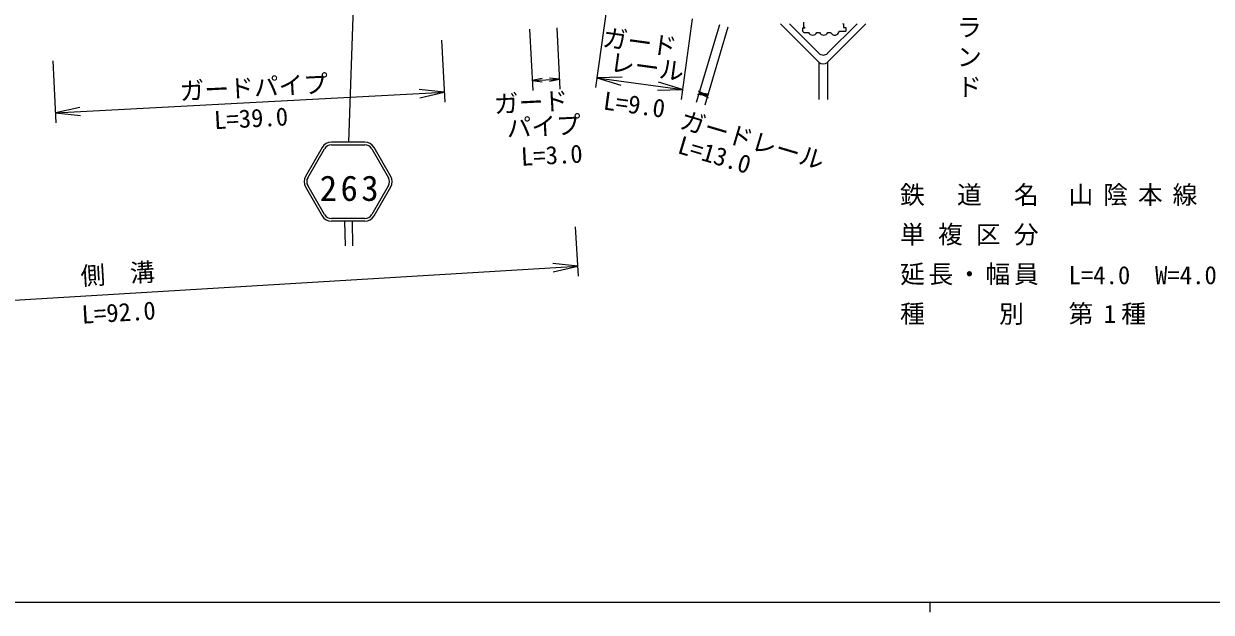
# Model space of a CAD drawing. Units: millimetres, scale not verified. Extents: x 40000 to 680000, y 20000 to 380000.
# Drawn here: x 176589 to 296402, y 204000 to 263353 of the extents above; entities that cross this region are included whole.
import ezdxf
from ezdxf.enums import TextEntityAlignment as Align

# ---------------------------------------------------------------- set-up
doc = ezdxf.new("R2010")
doc.units = ezdxf.units.MM
doc.header["$LTSCALE"] = 1000
for name, color, linetype, lineweight in [('M-BGD', 7, 'Continuous', 13), ('M-STR-HTXT', 7, 'Continuous', 13), ('M-STR-STRC', 7, 'Continuous', 13), ('M-TTL-BAND', 7, 'Continuous', 25)]:
    doc.layers.add(name, color=color, linetype=linetype, lineweight=lineweight)
doc.styles.add('ＭＳ ゴシック', font='')
doc.styles.get('ＭＳ ゴシック').set_extended_font_data('MS Gothic')

# ---------------------------------------------------------------- blocks, each defined once
blk = doc.blocks.new('open_arrow')
at = {"color": 0, "linetype": 'Continuous', "lineweight": -2}
blk.add_lwpolyline([(7.5, 1.25), (0, 0), (7.5, -1.25)], dxfattribs=at)

msp = doc.modelspace()

# ---------------------------------------------------------------- linework, layer by layer
at = {"layer": 'M-STR-HTXT'}
for p, q in [((210737, 291560), (209340, 251418)), ((235405, 265045), (234286, 256913)), ((244032, 263858), (242913, 255726)), ((227628, 262815), (227952, 256626)), ((230366, 262958), (230690, 256769)), ((246772, 263248), (244439, 255407)), ((247629, 262993), (245297, 255152)), ((218733, 261684), (219062, 255443)), ((179512, 259616), (179841, 253375)), ((227900, 257624), (230638, 257767)), ((234422, 257904), (243049, 256717)), ((179788, 254374), (219009, 256442)), ((244724, 256366), (245582, 256111)), ((232241, 242856), (232539, 237906)), ((139707, 233323), (232479, 238904))]:
    msp.add_line(p, q, dxfattribs=at)
at = {"layer": 'M-STR-STRC'}
for p, q in [((252945, 263353), (256809, 259489)), ((253836, 263353), (256809, 260380)), ((255364, 262919), (255163, 262919)), ((255163, 262919), (255163, 262617)), ((255163, 262617), (255290, 262483)), ((255263, 263503), (255263, 263000)), ((255263, 263000), (255364, 263000)), ((255290, 262483), (255781, 262483)), ((255364, 263000), (255364, 262919)), ((256611, 262483), (256889, 262483)), ((261565, 263353), (257700, 259489)), ((257700, 260380), (260674, 263353)), ((257719, 262483), (257996, 262483)), ((258847, 262617), (259519, 262617)), ((259200, 263392), (259301, 263332)), ((259301, 263332), (259301, 262990)), ((259301, 262990), (259542, 262990)), ((259542, 262990), (259519, 262617)), ((256809, 259490), (256810, 255714)), ((257700, 259490), (257700, 255715)), ((206707, 250886), (205018, 247960)), ((205248, 247827), (206937, 250753)), ((211007, 251418), (207629, 251418)), ((207629, 251152), (211007, 251152)), ((211698, 250753), (213388, 247827)), ((213618, 247960), (211929, 250886)), ((205018, 246896), (206707, 243970)), ((206937, 244103), (205248, 247029)), ((213388, 247029), (211698, 244103)), ((211929, 243970), (213618, 246896)), ((211007, 243704), (207629, 243704)), ((211007, 243438), (207629, 243438)), ((208965, 243438), (209010, 240942)), ((209728, 243438), (209773, 240942))]:
    msp.add_line(p, q, dxfattribs=at)
for centre, radius, start, end in [((256196, 262651), 448, 202.00984, 337.99016), ((257304, 262651), 448, 202.00984, 337.99016), ((258411, 262651), 448, 202.00984, 355.70147), ((257255, 260825), 630, 225.00005, 315.00011), ((257255, 259934), 630, 225, 315), ((207629, 250354), 1064, 90, 150), ((207629, 250354), 798, 90, 150), ((211007, 250354), 1064, 30, 90), ((211007, 250354), 798, 30, 90), ((205939, 247428), 1064, 150, 210), ((205939, 247428), 798, 150, 210), ((212697, 247428), 798, 330, 30.00002), ((212697, 247428), 1064, 330, 30), ((207629, 244502), 1064, 210, 270), ((207629, 244502), 798, 210, 270), ((211007, 244502), 798, 270, 330), ((211007, 244502), 1064, 270, 330)]:
    msp.add_arc(centre, radius, start, end, dxfattribs=at)
at = {"layer": 'M-TTL-BAND'}
for p, q in [((40000, 205000), (579000, 205000)), ((268000, 205000), (268000, 204000))]:
    msp.add_line(p, q, dxfattribs=at)

# ---------------------------------------------------------------- block references
at = {"layer": 'M-STR-HTXT'}
for p, xscale, yscale, rotation in [((227900, 257624), 133, 133, 3), ((230638, 257767), 133, 133, 183), ((234422, 257904), 333, 333, 352.2), ((219009, 256442), 333, 333, 183), ((243049, 256717), 333, 333, 172.2), ((245582, 256111), 133, 133, 163.4), ((244724, 256366), 133, 133, 343.4), ((179788, 254374), 333, 333, 3), ((232479, 238904), 333, 333, 183.4)]:
    msp.add_blockref('open_arrow', p, dxfattribs=dict(at, xscale=xscale, yscale=yscale, rotation=rotation))

# ---------------------------------------------------------------- texts
at = {"layer": 'M-BGD', "style": 'ＭＳ ゴシック'}
for s, p in [('ラ', (272000, 263000)), ('ン', (272000, 260000)), ('ド', (272000, 257000))]:
    msp.add_text(s, height=1833, dxfattribs=at).set_placement(p, align=Align.MIDDLE_CENTER)
at = {"layer": 'M-STR-HTXT', "style": 'ＭＳ ゴシック'}
for s, rotation, p in [('ガード', 352.166, (238750, 261504)), ('レール', 352.166, (239485, 259005)), ('ガードパイプ', 3.018, (199804, 256943)), ('ガード', 2.995, (227774, 255431)), ('パイプ', 2.995, (229055, 253015)), ('ガードレール', 343.433, (250108, 251612)), ('側\u3000溝', 3.443, (186064, 238128))]:
    msp.add_text(s, height=1833, rotation=rotation, dxfattribs=at).set_placement(p, align=Align.MIDDLE_CENTER)
for s, rotation, p in [('L=9.0', 352.166, (237997, 253750)), ('L=39.0', 3.018, (199598, 252363)), ('L=13.0', 343.433, (245880, 248734)), ('L=3.0', 2.995, (229937, 248642)), ('L=92.0', 3.443, (186250, 232775))]:
    msp.add_text(s, height=1833, rotation=rotation, dxfattribs=at).set_placement(p, align=Align.BOTTOM_CENTER)
msp.add_text('L=4.0  W=4.0(7.0)', height=1833, dxfattribs=at).set_placement((282000, 238000), align=Align.MIDDLE_LEFT)
at = {"layer": 'M-STR-HTXT', "char_height": 1833, "attachment_point": 4, "style": 'ＭＳ ゴシック'}
for s, insert in [('\\T2.3;鉄道名', (265000, 246000)), ('\\T1.4;山陰本線', (282000, 246000)), ('\\T1.53;単複区分', (265000, 242000)), ('\\T1.15;延長・幅員', (265000, 238000)), ('\\T4;種別', (265000, 234000)), ('\\T1.42;第1種', (282000, 234000))]:
    msp.add_mtext(s, dxfattribs=dict(at, insert=insert))
at = {"layer": 'M-STR-STRC', "insert": (206458, 245443), "char_height": 2566, "attachment_point": 7, "style": 'ＭＳ ゴシック'}
msp.add_mtext('\\T1.2;263', dxfattribs=at)

doc.saveas('drawing.dxf')
